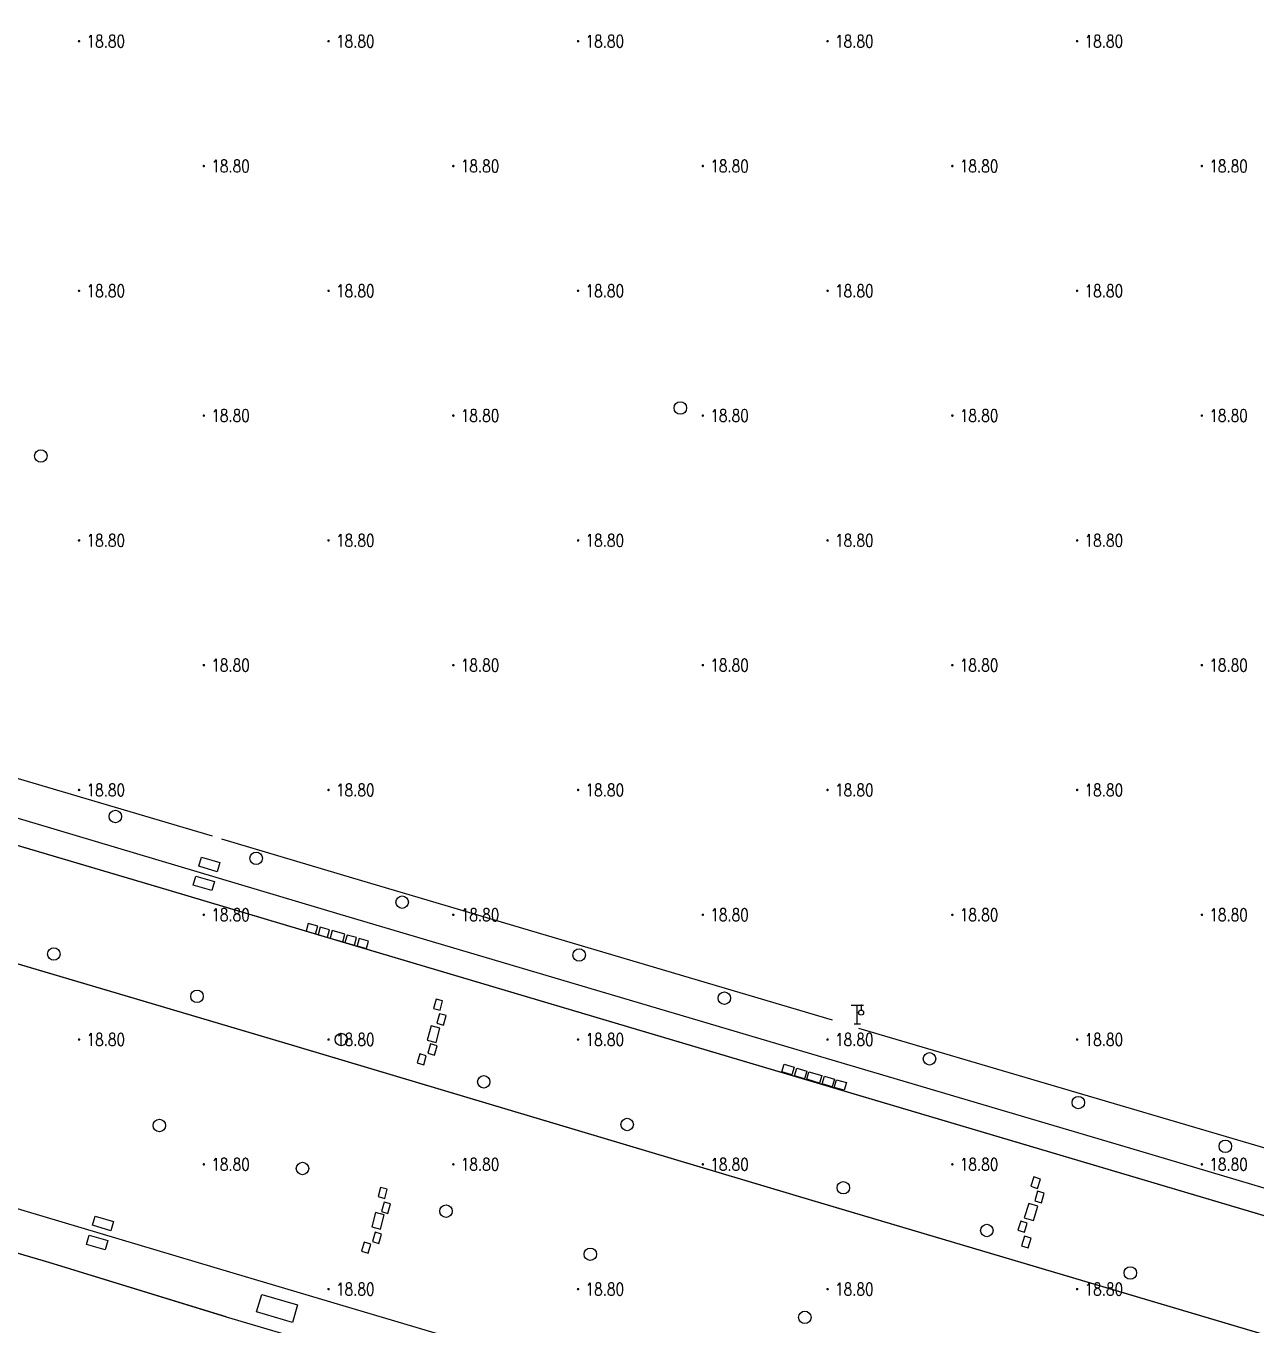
# Model space of a CAD drawing. Extents: x 404846 to 408477, y 3390929 to 3392894.
# Drawn here: x 406847.1 to 406945.7, y 3391371.4 to 3391475.6 of the extents above; entities that cross this region are included whole.
import ezdxf
from ezdxf.enums import TextEntityAlignment as Align

# ---------------------------------------------------------------- set-up
doc = ezdxf.new("R2010")
doc.units = 0
doc.header["$LTSCALE"] = 0.5
doc.header["$PDSIZE"] = 0.2
doc.layers.get('0').update_dxf_attribs({"linetype": 'CONTINUOUS'})
for name, color, linetype in [('3221', 6, 'CONTINUOUS'), ('DLSS', 4, 'CONTINUOUS'), ('FZTZ', 7, 'CONTINUOUS'), ('GCD', 1, 'CONTINUOUS'), ('GXYZ', 2, 'CONTINUOUS'), ('JMD', 6, 'CONTINUOUS'), ('SXSS', 5, 'CONTINUOUS')]:
    doc.layers.add(name, color=color, linetype=linetype)
doc.styles.add('HZ', font='rs.shx', dxfattribs={"width": 0.8, "bigfont": 'hztxt.shx'})
doc.linetypes.add('444', pattern='A,4.5,[145,AAA.SHX,S=1,R=0,X=0,Y=1],4.5,-0.5,[146,AAA.SHX,S=1,R=0,X=0,Y=0],-0.5', length=10)

# ---------------------------------------------------------------- blocks, each defined once
blk = doc.blocks.new('GC200')
at = {"linetype": 'Continuous', "const_width": 0.2, "flags": 128}
blk.add_lwpolyline([(-0.1, 0, 1), (0.1, 0, 1)], format="xyb", close=True, dxfattribs=at)
blk = doc.blocks.new('gc188')
blk.add_circle((0, 0), 1)
blk = doc.blocks.new('gc063')
for p, q in [((-1, 3), (1, 3)), ((0, 0), (0, 3)), ((0.6, 3), (0.6, 2.2)), ((-0.5, 0), (0.5, 0))]:
    blk.add_line(p, q)
blk.add_circle((0.6, 1.8), 0.4)
blk.add_point((0.6, 3))
blk.add_point((0.6, 3))

msp = doc.modelspace()

# ---------------------------------------------------------------- linework, layer by layer
at = {"layer": '3221', "color": 6}
for points in [[(406584.097, 3391489.908, 19.62), (406604.014, 3391484.031, 19.42), (406624.767, 3391477.855, 19.48), (406644.033, 3391472.106, 19.63), (406659.888, 3391467.389, 19.706), (406678.765, 3391461.849, 19.383), (406691.895, 3391457.986, 19.233), (406720.329, 3391449.543, 19.128), (406754.254, 3391439.446, 19.43), (406797.715, 3391426.578, 18.895), (406821.449, 3391419.528, 18.98), (406847.811, 3391411.724, 18.845), (406872.264, 3391404.431, 19.439)], [(406872.264, 3391404.431, 19.439), (406909.336, 3391393.439, 19.307), (406936.368, 3391385.462, 19.457), (406961.036, 3391378.109, 19.457), (406988.84, 3391369.862, 19.248), (407059.3, 3391348.999, 19.248), (407100.918, 3391336.712, 19.248), (407123.461, 3391330.016, 19.248), (407146.359, 3391323.236, 19.182), (407171.791, 3391315.703, 19.248), (407207.002, 3391305.308, 19.229)], [(406839.295, 3391382.958, 18.845), (406863.69, 3391375.682, 19.439)], [(406863.69, 3391375.682, 19.439), (406900.845, 3391364.665, 19.307), (406927.837, 3391356.7, 19.457), (406952.486, 3391349.353, 19.457), (406980.31, 3391341.101, 19.248), (407050.782, 3391320.234, 19.248), (407092.376, 3391307.953, 19.248)]]:
    msp.add_polyline3d(points, dxfattribs=at)
at = {"layer": 'DLSS', "linetype": 'Continuous', "flags": 128}
for points, elevation in [([(406520.163, 3391473.882), (406532.608, 3391470.206), (406552.531, 3391464.301), (406588.673, 3391453.626), (406602.837, 3391449.445), (406615.08, 3391445.785), (406632.663, 3391440.567), (406645.215, 3391436.862), (406659.233, 3391432.68), (406699.135, 3391420.896), (406724.858, 3391413.262), (406744.243, 3391407.536), (406801.138, 3391390.683), (406822.529, 3391384.265), (406848.898, 3391376.538), (406863.137, 3391372.168)], 19.657), ([(406863.137, 3391372.168), (406894.478, 3391362.918)], 19.564)]:
    msp.add_lwpolyline(points, dxfattribs=dict(at, elevation=elevation))
at = {"layer": 'DLSS', "linetype": 'Continuous', "const_width": 0.1, "flags": 128}
for points, elevation in [([(406803.712, 3391422.592), (406829.464, 3391414.951), (406858.303, 3391406.42)], 19.065), ([(406801.11, 3391413.838), (406826.886, 3391406.228), (406855.723, 3391397.698)], 19.065), ([(406858.303, 3391406.42), (406871.299, 3391402.545)], 19.09), ([(406871.299, 3391402.545), (406912.757, 3391390.234)], 19.223), ([(406855.723, 3391397.698), (406868.721, 3391393.845)], 19.09), ([(406868.721, 3391393.845), (406910.159, 3391381.476)], 19.223), ([(406912.757, 3391390.234), (406933.983, 3391383.939), (406949.257, 3391379.405), (406965.395, 3391374.62), (406978.117, 3391370.839), (406988.612, 3391367.755)], 19.223), ([(406910.159, 3391381.476), (406931.384, 3391375.181), (406946.659, 3391370.647), (406962.795, 3391365.862), (406975.526, 3391362.079), (406986.025, 3391359.013)], 19.223)]:
    msp.add_lwpolyline(points, dxfattribs=dict(at, elevation=elevation))
at = {"layer": 'FZTZ', "linetype": 'Continuous', "flags": 128}
for points, elevation in [([(406861.162, 3391408.995), (406862.641, 3391408.562), (406862.426, 3391407.829), (406860.948, 3391408.261), (406861.162, 3391408.995)], 19.235), ([(406860.724, 3391407.477), (406862.203, 3391407.045), (406861.988, 3391406.311), (406860.51, 3391406.744), (406860.724, 3391407.477)], 19.265), ([(406869.562, 3391403.066), (406870.321, 3391402.859), (406870.485, 3391403.462), (406869.727, 3391403.669), (406869.562, 3391403.066)], 19.365), ([(406870.514, 3391402.783), (406871.272, 3391402.577), (406871.436, 3391403.18), (406870.678, 3391403.386), (406870.514, 3391402.783)], 19.365), ([(406871.481, 3391402.503), (406872.508, 3391402.223), (406872.672, 3391402.826), (406871.645, 3391403.106), (406871.481, 3391402.503)], 19.365), ([(406872.672, 3391402.151), (406873.43, 3391401.944), (406873.595, 3391402.547), (406872.836, 3391402.754), (406872.672, 3391402.151)], 19.365), ([(406873.641, 3391401.877), (406874.399, 3391401.67), (406874.564, 3391402.273), (406873.805, 3391402.48), (406873.641, 3391401.877)], 19.365), ([(406880.307, 3391396.74), (406880.503, 3391397.477), (406879.975, 3391397.617), (406879.779, 3391396.88), (406880.307, 3391396.74)], 19.061), ([(406880.253, 3391396.448), (406880.037, 3391395.685), (406880.561, 3391395.537), (406880.777, 3391396.299), (406880.253, 3391396.448)], 19.061), ([(406879.569, 3391395.487), (406879.267, 3391394.339), (406879.97, 3391394.154), (406880.273, 3391395.302), (406879.569, 3391395.487)], 19.061), ([(406879.532, 3391394.026), (406879.319, 3391393.281), (406879.838, 3391393.132), (406880.051, 3391393.878), (406879.532, 3391394.026)], 19.061), ([(406878.662, 3391393.237), (406878.453, 3391392.505), (406878.982, 3391392.354), (406879.19, 3391393.086), (406878.662, 3391393.237)], 19.061), ([(406907.875, 3391392.394), (406908.67, 3391392.159), (406908.488, 3391391.546), (406907.693, 3391391.782), (406907.875, 3391392.394)], 19.159), ([(406908.896, 3391392.083), (406909.69, 3391391.848), (406909.509, 3391391.235), (406908.714, 3391391.471), (406908.896, 3391392.083)], 19.159), ([(406909.863, 3391391.806), (406910.904, 3391391.498), (406910.723, 3391390.885), (406909.682, 3391391.194), (406909.863, 3391391.806)], 19.159), ([(406911.105, 3391391.442), (406911.899, 3391391.206), (406911.718, 3391390.594), (406910.923, 3391390.83), (406911.105, 3391391.442)], 19.159), ([(406912.08, 3391391.163), (406912.874, 3391390.927), (406912.693, 3391390.315), (406911.898, 3391390.55), (406912.08, 3391391.163)], 19.159), ([(406875.858, 3391381.649), (406876.054, 3391382.386), (406875.526, 3391382.527), (406875.33, 3391381.79), (406875.858, 3391381.649)], 19.061), ([(406927.888, 3391383.374), (406927.65, 3391382.623), (406928.189, 3391382.452), (406928.427, 3391383.203), (406927.888, 3391383.374)], 19.291), ([(406875.804, 3391381.357), (406875.588, 3391380.595), (406876.112, 3391380.446), (406876.328, 3391381.209), (406875.804, 3391381.357)], 19.061), ([(406928.189, 3391382.219), (406927.967, 3391381.463), (406928.502, 3391381.307), (406928.723, 3391382.062), (406928.189, 3391382.219)], 19.291), ([(406875.124, 3391380.515), (406874.822, 3391379.366), (406875.525, 3391379.181), (406875.828, 3391380.329), (406875.124, 3391380.515)], 19.061), ([(406927.48, 3391381.244), (406927.127, 3391380.09), (406927.856, 3391379.867), (406928.209, 3391381.022), (406927.48, 3391381.244)], 19.291), ([(406852.644, 3391380.229), (406854.123, 3391379.797), (406853.908, 3391379.064), (406852.43, 3391379.496), (406852.644, 3391380.229)], 19.346), ([(406926.844, 3391379.836), (406926.619, 3391379.099), (406927.143, 3391378.939), (406927.368, 3391379.676), (406926.844, 3391379.836)], 19.291), ([(406852.18, 3391378.699), (406853.659, 3391378.266), (406853.444, 3391377.533), (406851.966, 3391377.966), (406852.18, 3391378.699)], 19.346), ([(406875.083, 3391378.936), (406874.87, 3391378.19), (406875.39, 3391378.042), (406875.603, 3391378.787), (406875.083, 3391378.936)], 19.061), ([(406927.136, 3391378.621), (406926.904, 3391377.859), (406927.436, 3391377.697), (406927.668, 3391378.458), (406927.136, 3391378.621)], 19.291), ([(406874.214, 3391378.146), (406874.005, 3391377.415), (406874.533, 3391377.264), (406874.742, 3391377.996), (406874.214, 3391378.146)], 19.061), ([(406865.999, 3391373.954), (406868.877, 3391373.109), (406868.466, 3391371.708), (406865.587, 3391372.553), (406865.999, 3391373.954)], 19.154)]:
    msp.add_lwpolyline(points, close=True, dxfattribs=dict(at, elevation=elevation))
at = {"layer": 'JMD', "linetype": '444', "flags": 128}
for points, elevation in [([(406833.262, 3391419.191), (406862.038, 3391410.71)], 21.278), ([(406862.782, 3391410.467), (406873.276, 3391407.345)], 21.282), ([(406873.276, 3391407.345), (406911.738, 3391395.973)], 21.124), ([(406913.844, 3391395.292), (406960.075, 3391381.665), (406988.749, 3391373.131)], 21.181)]:
    msp.add_lwpolyline(points, dxfattribs=dict(at, elevation=elevation))
at = {"layer": 'SXSS', "linetype": 'Continuous', "const_width": 0.1, "elevation": 19.657, "flags": 128}
msp.add_lwpolyline([(406863.137, 3391372.168), (406848.898, 3391376.538), (406822.529, 3391384.265), (406801.138, 3391390.683), (406744.243, 3391407.536), (406724.858, 3391413.262), (406699.135, 3391420.896), (406659.233, 3391432.68), (406645.215, 3391436.862), (406632.663, 3391440.567), (406615.08, 3391445.785), (406602.837, 3391449.445), (406588.673, 3391453.626), (406552.531, 3391464.301), (406532.608, 3391470.206), (406520.163, 3391473.882)], dxfattribs=at)

# ---------------------------------------------------------------- block references
at = {"layer": 'DLSS', "linetype": 'Continuous', "xscale": 0.5, "yscale": 0.5}
msp.add_blockref('gc063', (406913.739, 3391395.639, 19.21), dxfattribs=at)
at = {"layer": 'GCD', "linetype": 'Continuous'}
ref = msp.add_blockref('GC200', (406851.358, 3391474.379, 18.8), dxfattribs=dict(at, xscale=0.5, yscale=0.5, zscale=0.5))
ref.add_attrib('height', '18.80', dxfattribs={"linetype": 'Continuous', "height": 1, "style": 'HZ', "width": 0.8}).set_placement((406851.958, 3391474.379, 18.8), align=Align.MIDDLE_LEFT)
ref = msp.add_blockref('GC200', (406871.358, 3391474.379, 18.8), dxfattribs=dict(at, xscale=0.5, yscale=0.5, zscale=0.5))
ref.add_attrib('height', '18.80', dxfattribs={"linetype": 'Continuous', "height": 1, "style": 'HZ', "width": 0.8}).set_placement((406871.958, 3391474.379, 18.8), align=Align.MIDDLE_LEFT)
ref = msp.add_blockref('GC200', (406891.358, 3391474.379, 18.8), dxfattribs=dict(at, xscale=0.5, yscale=0.5, zscale=0.5))
ref.add_attrib('height', '18.80', dxfattribs={"linetype": 'Continuous', "height": 1, "style": 'HZ', "width": 0.8}).set_placement((406891.958, 3391474.379, 18.8), align=Align.MIDDLE_LEFT)
ref = msp.add_blockref('GC200', (406911.358, 3391474.379, 18.8), dxfattribs=dict(at, xscale=0.5, yscale=0.5, zscale=0.5))
ref.add_attrib('height', '18.80', dxfattribs={"linetype": 'Continuous', "height": 1, "style": 'HZ', "width": 0.8}).set_placement((406911.958, 3391474.379, 18.8), align=Align.MIDDLE_LEFT)
ref = msp.add_blockref('GC200', (406931.358, 3391474.379, 18.8), dxfattribs=dict(at, xscale=0.5, yscale=0.5, zscale=0.5))
ref.add_attrib('height', '18.80', dxfattribs={"linetype": 'Continuous', "height": 1, "style": 'HZ', "width": 0.8}).set_placement((406931.958, 3391474.379, 18.8), align=Align.MIDDLE_LEFT)
ref = msp.add_blockref('GC200', (406861.358, 3391464.379, 18.8), dxfattribs=dict(at, xscale=0.5, yscale=0.5, zscale=0.5))
ref.add_attrib('height', '18.80', dxfattribs={"linetype": 'Continuous', "height": 1, "style": 'HZ', "width": 0.8}).set_placement((406861.958, 3391464.379, 18.8), align=Align.MIDDLE_LEFT)
ref = msp.add_blockref('GC200', (406881.358, 3391464.379, 18.8), dxfattribs=dict(at, xscale=0.5, yscale=0.5, zscale=0.5))
ref.add_attrib('height', '18.80', dxfattribs={"linetype": 'Continuous', "height": 1, "style": 'HZ', "width": 0.8}).set_placement((406881.958, 3391464.379, 18.8), align=Align.MIDDLE_LEFT)
ref = msp.add_blockref('GC200', (406901.358, 3391464.379, 18.8), dxfattribs=dict(at, xscale=0.5, yscale=0.5, zscale=0.5))
ref.add_attrib('height', '18.80', dxfattribs={"linetype": 'Continuous', "height": 1, "style": 'HZ', "width": 0.8}).set_placement((406901.958, 3391464.379, 18.8), align=Align.MIDDLE_LEFT)
ref = msp.add_blockref('GC200', (406921.358, 3391464.379, 18.8), dxfattribs=dict(at, xscale=0.5, yscale=0.5, zscale=0.5))
ref.add_attrib('height', '18.80', dxfattribs={"linetype": 'Continuous', "height": 1, "style": 'HZ', "width": 0.8}).set_placement((406921.958, 3391464.379, 18.8), align=Align.MIDDLE_LEFT)
ref = msp.add_blockref('GC200', (406941.358, 3391464.379, 18.8), dxfattribs=dict(at, xscale=0.5, yscale=0.5, zscale=0.5))
ref.add_attrib('height', '18.80', dxfattribs={"linetype": 'Continuous', "height": 1, "style": 'HZ', "width": 0.8}).set_placement((406941.958, 3391464.379, 18.8), align=Align.MIDDLE_LEFT)
ref = msp.add_blockref('GC200', (406851.358, 3391454.379, 18.8), dxfattribs=dict(at, xscale=0.5, yscale=0.5, zscale=0.5))
ref.add_attrib('height', '18.80', dxfattribs={"linetype": 'Continuous', "height": 1, "style": 'HZ', "width": 0.8}).set_placement((406851.958, 3391454.379, 18.8), align=Align.MIDDLE_LEFT)
ref = msp.add_blockref('GC200', (406871.358, 3391454.379, 18.8), dxfattribs=dict(at, xscale=0.5, yscale=0.5, zscale=0.5))
ref.add_attrib('height', '18.80', dxfattribs={"linetype": 'Continuous', "height": 1, "style": 'HZ', "width": 0.8}).set_placement((406871.958, 3391454.379, 18.8), align=Align.MIDDLE_LEFT)
ref = msp.add_blockref('GC200', (406891.358, 3391454.379, 18.8), dxfattribs=dict(at, xscale=0.5, yscale=0.5, zscale=0.5))
ref.add_attrib('height', '18.80', dxfattribs={"linetype": 'Continuous', "height": 1, "style": 'HZ', "width": 0.8}).set_placement((406891.958, 3391454.379, 18.8), align=Align.MIDDLE_LEFT)
ref = msp.add_blockref('GC200', (406911.358, 3391454.379, 18.8), dxfattribs=dict(at, xscale=0.5, yscale=0.5, zscale=0.5))
ref.add_attrib('height', '18.80', dxfattribs={"linetype": 'Continuous', "height": 1, "style": 'HZ', "width": 0.8}).set_placement((406911.958, 3391454.379, 18.8), align=Align.MIDDLE_LEFT)
ref = msp.add_blockref('GC200', (406931.358, 3391454.379, 18.8), dxfattribs=dict(at, xscale=0.5, yscale=0.5, zscale=0.5))
ref.add_attrib('height', '18.80', dxfattribs={"linetype": 'Continuous', "height": 1, "style": 'HZ', "width": 0.8}).set_placement((406931.958, 3391454.379, 18.8), align=Align.MIDDLE_LEFT)
ref = msp.add_blockref('GC200', (406861.358, 3391444.379, 18.8), dxfattribs=dict(at, xscale=0.5, yscale=0.5, zscale=0.5))
ref.add_attrib('height', '18.80', dxfattribs={"linetype": 'Continuous', "height": 1, "style": 'HZ', "width": 0.8}).set_placement((406861.958, 3391444.379, 18.8), align=Align.MIDDLE_LEFT)
ref = msp.add_blockref('GC200', (406881.358, 3391444.379, 18.8), dxfattribs=dict(at, xscale=0.5, yscale=0.5, zscale=0.5))
ref.add_attrib('height', '18.80', dxfattribs={"linetype": 'Continuous', "height": 1, "style": 'HZ', "width": 0.8}).set_placement((406881.958, 3391444.379, 18.8), align=Align.MIDDLE_LEFT)
ref = msp.add_blockref('GC200', (406901.358, 3391444.379, 18.8), dxfattribs=dict(at, xscale=0.5, yscale=0.5, zscale=0.5))
ref.add_attrib('height', '18.80', dxfattribs={"linetype": 'Continuous', "height": 1, "style": 'HZ', "width": 0.8}).set_placement((406901.958, 3391444.379, 18.8), align=Align.MIDDLE_LEFT)
ref = msp.add_blockref('GC200', (406921.358, 3391444.379, 18.8), dxfattribs=dict(at, xscale=0.5, yscale=0.5, zscale=0.5))
ref.add_attrib('height', '18.80', dxfattribs={"linetype": 'Continuous', "height": 1, "style": 'HZ', "width": 0.8}).set_placement((406921.958, 3391444.379, 18.8), align=Align.MIDDLE_LEFT)
ref = msp.add_blockref('GC200', (406941.358, 3391444.379, 18.8), dxfattribs=dict(at, xscale=0.5, yscale=0.5, zscale=0.5))
ref.add_attrib('height', '18.80', dxfattribs={"linetype": 'Continuous', "height": 1, "style": 'HZ', "width": 0.8}).set_placement((406941.958, 3391444.379, 18.8), align=Align.MIDDLE_LEFT)
ref = msp.add_blockref('GC200', (406851.358, 3391434.379, 18.8), dxfattribs=dict(at, xscale=0.5, yscale=0.5, zscale=0.5))
ref.add_attrib('height', '18.80', dxfattribs={"linetype": 'Continuous', "height": 1, "style": 'HZ', "width": 0.8}).set_placement((406851.958, 3391434.379, 18.8), align=Align.MIDDLE_LEFT)
ref = msp.add_blockref('GC200', (406871.358, 3391434.379, 18.8), dxfattribs=dict(at, xscale=0.5, yscale=0.5, zscale=0.5))
ref.add_attrib('height', '18.80', dxfattribs={"linetype": 'Continuous', "height": 1, "style": 'HZ', "width": 0.8}).set_placement((406871.958, 3391434.379, 18.8), align=Align.MIDDLE_LEFT)
ref = msp.add_blockref('GC200', (406891.358, 3391434.379, 18.8), dxfattribs=dict(at, xscale=0.5, yscale=0.5, zscale=0.5))
ref.add_attrib('height', '18.80', dxfattribs={"linetype": 'Continuous', "height": 1, "style": 'HZ', "width": 0.8}).set_placement((406891.958, 3391434.379, 18.8), align=Align.MIDDLE_LEFT)
ref = msp.add_blockref('GC200', (406911.358, 3391434.379, 18.8), dxfattribs=dict(at, xscale=0.5, yscale=0.5, zscale=0.5))
ref.add_attrib('height', '18.80', dxfattribs={"linetype": 'Continuous', "height": 1, "style": 'HZ', "width": 0.8}).set_placement((406911.958, 3391434.379, 18.8), align=Align.MIDDLE_LEFT)
ref = msp.add_blockref('GC200', (406931.358, 3391434.379, 18.8), dxfattribs=dict(at, xscale=0.5, yscale=0.5, zscale=0.5))
ref.add_attrib('height', '18.80', dxfattribs={"linetype": 'Continuous', "height": 1, "style": 'HZ', "width": 0.8}).set_placement((406931.958, 3391434.379, 18.8), align=Align.MIDDLE_LEFT)
ref = msp.add_blockref('GC200', (406861.358, 3391424.379, 18.8), dxfattribs=dict(at, xscale=0.5, yscale=0.5, zscale=0.5))
ref.add_attrib('height', '18.80', dxfattribs={"linetype": 'Continuous', "height": 1, "style": 'HZ', "width": 0.8}).set_placement((406861.958, 3391424.379, 18.8), align=Align.MIDDLE_LEFT)
ref = msp.add_blockref('GC200', (406881.358, 3391424.379, 18.8), dxfattribs=dict(at, xscale=0.5, yscale=0.5, zscale=0.5))
ref.add_attrib('height', '18.80', dxfattribs={"linetype": 'Continuous', "height": 1, "style": 'HZ', "width": 0.8}).set_placement((406881.958, 3391424.379, 18.8), align=Align.MIDDLE_LEFT)
ref = msp.add_blockref('GC200', (406901.358, 3391424.379, 18.8), dxfattribs=dict(at, xscale=0.5, yscale=0.5, zscale=0.5))
ref.add_attrib('height', '18.80', dxfattribs={"linetype": 'Continuous', "height": 1, "style": 'HZ', "width": 0.8}).set_placement((406901.958, 3391424.379, 18.8), align=Align.MIDDLE_LEFT)
ref = msp.add_blockref('GC200', (406921.358, 3391424.379, 18.8), dxfattribs=dict(at, xscale=0.5, yscale=0.5, zscale=0.5))
ref.add_attrib('height', '18.80', dxfattribs={"linetype": 'Continuous', "height": 1, "style": 'HZ', "width": 0.8}).set_placement((406921.958, 3391424.379, 18.8), align=Align.MIDDLE_LEFT)
ref = msp.add_blockref('GC200', (406941.358, 3391424.379, 18.8), dxfattribs=dict(at, xscale=0.5, yscale=0.5, zscale=0.5))
ref.add_attrib('height', '18.80', dxfattribs={"linetype": 'Continuous', "height": 1, "style": 'HZ', "width": 0.8}).set_placement((406941.958, 3391424.379, 18.8), align=Align.MIDDLE_LEFT)
ref = msp.add_blockref('GC200', (406851.358, 3391414.379, 18.8), dxfattribs=dict(at, xscale=0.5, yscale=0.5, zscale=0.5))
ref.add_attrib('height', '18.80', dxfattribs={"linetype": 'Continuous', "height": 1, "style": 'HZ', "width": 0.8}).set_placement((406851.958, 3391414.379, 18.8), align=Align.MIDDLE_LEFT)
ref = msp.add_blockref('GC200', (406871.358, 3391414.379, 18.8), dxfattribs=dict(at, xscale=0.5, yscale=0.5, zscale=0.5))
ref.add_attrib('height', '18.80', dxfattribs={"linetype": 'Continuous', "height": 1, "style": 'HZ', "width": 0.8}).set_placement((406871.958, 3391414.379, 18.8), align=Align.MIDDLE_LEFT)
ref = msp.add_blockref('GC200', (406891.358, 3391414.379, 18.8), dxfattribs=dict(at, xscale=0.5, yscale=0.5, zscale=0.5))
ref.add_attrib('height', '18.80', dxfattribs={"linetype": 'Continuous', "height": 1, "style": 'HZ', "width": 0.8}).set_placement((406891.958, 3391414.379, 18.8), align=Align.MIDDLE_LEFT)
ref = msp.add_blockref('GC200', (406911.358, 3391414.379, 18.8), dxfattribs=dict(at, xscale=0.5, yscale=0.5, zscale=0.5))
ref.add_attrib('height', '18.80', dxfattribs={"linetype": 'Continuous', "height": 1, "style": 'HZ', "width": 0.8}).set_placement((406911.958, 3391414.379, 18.8), align=Align.MIDDLE_LEFT)
ref = msp.add_blockref('GC200', (406931.358, 3391414.379, 18.8), dxfattribs=dict(at, xscale=0.5, yscale=0.5, zscale=0.5))
ref.add_attrib('height', '18.80', dxfattribs={"linetype": 'Continuous', "height": 1, "style": 'HZ', "width": 0.8}).set_placement((406931.958, 3391414.379, 18.8), align=Align.MIDDLE_LEFT)
ref = msp.add_blockref('GC200', (406861.358, 3391404.379, 18.8), dxfattribs=dict(at, xscale=0.5, yscale=0.5, zscale=0.5))
ref.add_attrib('height', '18.80', dxfattribs={"linetype": 'Continuous', "height": 1, "style": 'HZ', "width": 0.8}).set_placement((406861.958, 3391404.379, 18.8), align=Align.MIDDLE_LEFT)
ref = msp.add_blockref('GC200', (406881.358, 3391404.379, 18.8), dxfattribs=dict(at, xscale=0.5, yscale=0.5, zscale=0.5))
ref.add_attrib('height', '18.80', dxfattribs={"linetype": 'Continuous', "height": 1, "style": 'HZ', "width": 0.8}).set_placement((406881.958, 3391404.379, 18.8), align=Align.MIDDLE_LEFT)
ref = msp.add_blockref('GC200', (406901.358, 3391404.379, 18.8), dxfattribs=dict(at, xscale=0.5, yscale=0.5, zscale=0.5))
ref.add_attrib('height', '18.80', dxfattribs={"linetype": 'Continuous', "height": 1, "style": 'HZ', "width": 0.8}).set_placement((406901.958, 3391404.379, 18.8), align=Align.MIDDLE_LEFT)
ref = msp.add_blockref('GC200', (406921.358, 3391404.379, 18.8), dxfattribs=dict(at, xscale=0.5, yscale=0.5, zscale=0.5))
ref.add_attrib('height', '18.80', dxfattribs={"linetype": 'Continuous', "height": 1, "style": 'HZ', "width": 0.8}).set_placement((406921.958, 3391404.379, 18.8), align=Align.MIDDLE_LEFT)
ref = msp.add_blockref('GC200', (406941.358, 3391404.379, 18.8), dxfattribs=dict(at, xscale=0.5, yscale=0.5, zscale=0.5))
ref.add_attrib('height', '18.80', dxfattribs={"linetype": 'Continuous', "height": 1, "style": 'HZ', "width": 0.8}).set_placement((406941.958, 3391404.379, 18.8), align=Align.MIDDLE_LEFT)
ref = msp.add_blockref('GC200', (406851.358, 3391394.379, 18.8), dxfattribs=dict(at, xscale=0.5, yscale=0.5, zscale=0.5))
ref.add_attrib('height', '18.80', dxfattribs={"linetype": 'Continuous', "height": 1, "style": 'HZ', "width": 0.8}).set_placement((406851.958, 3391394.379, 18.8), align=Align.MIDDLE_LEFT)
ref = msp.add_blockref('GC200', (406871.358, 3391394.379, 18.8), dxfattribs=dict(at, xscale=0.5, yscale=0.5, zscale=0.5))
ref.add_attrib('height', '18.80', dxfattribs={"linetype": 'Continuous', "height": 1, "style": 'HZ', "width": 0.8}).set_placement((406871.958, 3391394.379, 18.8), align=Align.MIDDLE_LEFT)
ref = msp.add_blockref('GC200', (406891.358, 3391394.379, 18.8), dxfattribs=dict(at, xscale=0.5, yscale=0.5, zscale=0.5))
ref.add_attrib('height', '18.80', dxfattribs={"linetype": 'Continuous', "height": 1, "style": 'HZ', "width": 0.8}).set_placement((406891.958, 3391394.379, 18.8), align=Align.MIDDLE_LEFT)
ref = msp.add_blockref('GC200', (406911.358, 3391394.379, 18.8), dxfattribs=dict(at, xscale=0.5, yscale=0.5, zscale=0.5))
ref.add_attrib('height', '18.80', dxfattribs={"linetype": 'Continuous', "height": 1, "style": 'HZ', "width": 0.8}).set_placement((406911.958, 3391394.379, 18.8), align=Align.MIDDLE_LEFT)
ref = msp.add_blockref('GC200', (406931.358, 3391394.379, 18.8), dxfattribs=dict(at, xscale=0.5, yscale=0.5, zscale=0.5))
ref.add_attrib('height', '18.80', dxfattribs={"linetype": 'Continuous', "height": 1, "style": 'HZ', "width": 0.8}).set_placement((406931.958, 3391394.379, 18.8), align=Align.MIDDLE_LEFT)
ref = msp.add_blockref('GC200', (406861.358, 3391384.379, 18.8), dxfattribs=dict(at, xscale=0.5, yscale=0.5, zscale=0.5))
ref.add_attrib('height', '18.80', dxfattribs={"linetype": 'Continuous', "height": 1, "style": 'HZ', "width": 0.8}).set_placement((406861.958, 3391384.379, 18.8), align=Align.MIDDLE_LEFT)
ref = msp.add_blockref('GC200', (406881.358, 3391384.379, 18.8), dxfattribs=dict(at, xscale=0.5, yscale=0.5, zscale=0.5))
ref.add_attrib('height', '18.80', dxfattribs={"linetype": 'Continuous', "height": 1, "style": 'HZ', "width": 0.8}).set_placement((406881.958, 3391384.379, 18.8), align=Align.MIDDLE_LEFT)
ref = msp.add_blockref('GC200', (406901.358, 3391384.379, 18.8), dxfattribs=dict(at, xscale=0.5, yscale=0.5, zscale=0.5))
ref.add_attrib('height', '18.80', dxfattribs={"linetype": 'Continuous', "height": 1, "style": 'HZ', "width": 0.8}).set_placement((406901.958, 3391384.379, 18.8), align=Align.MIDDLE_LEFT)
ref = msp.add_blockref('GC200', (406921.358, 3391384.379, 18.8), dxfattribs=dict(at, xscale=0.5, yscale=0.5, zscale=0.5))
ref.add_attrib('height', '18.80', dxfattribs={"linetype": 'Continuous', "height": 1, "style": 'HZ', "width": 0.8}).set_placement((406921.958, 3391384.379, 18.8), align=Align.MIDDLE_LEFT)
ref = msp.add_blockref('GC200', (406941.358, 3391384.379, 18.8), dxfattribs=dict(at, xscale=0.5, yscale=0.5, zscale=0.5))
ref.add_attrib('height', '18.80', dxfattribs={"linetype": 'Continuous', "height": 1, "style": 'HZ', "width": 0.8}).set_placement((406941.958, 3391384.379, 18.8), align=Align.MIDDLE_LEFT)
ref = msp.add_blockref('GC200', (406871.358, 3391374.379, 18.8), dxfattribs=dict(at, xscale=0.5, yscale=0.5, zscale=0.5))
ref.add_attrib('height', '18.80', dxfattribs={"linetype": 'Continuous', "height": 1, "style": 'HZ', "width": 0.8}).set_placement((406871.958, 3391374.379, 18.8), align=Align.MIDDLE_LEFT)
ref = msp.add_blockref('GC200', (406891.358, 3391374.379, 18.8), dxfattribs=dict(at, xscale=0.5, yscale=0.5, zscale=0.5))
ref.add_attrib('height', '18.80', dxfattribs={"linetype": 'Continuous', "height": 1, "style": 'HZ', "width": 0.8}).set_placement((406891.958, 3391374.379, 18.8), align=Align.MIDDLE_LEFT)
ref = msp.add_blockref('GC200', (406911.358, 3391374.379, 18.8), dxfattribs=dict(at, xscale=0.5, yscale=0.5, zscale=0.5))
ref.add_attrib('height', '18.80', dxfattribs={"linetype": 'Continuous', "height": 1, "style": 'HZ', "width": 0.8}).set_placement((406911.958, 3391374.379, 18.8), align=Align.MIDDLE_LEFT)
ref = msp.add_blockref('GC200', (406931.358, 3391374.379, 18.8), dxfattribs=dict(at, xscale=0.5, yscale=0.5, zscale=0.5))
ref.add_attrib('height', '18.80', dxfattribs={"linetype": 'Continuous', "height": 1, "style": 'HZ', "width": 0.8}).set_placement((406931.958, 3391374.379, 18.8), align=Align.MIDDLE_LEFT)
at = {"layer": 'GXYZ', "linetype": 'Continuous', "xscale": 0.5, "yscale": 0.5}
for p in [(406899.551, 3391444.992, 19.259), (406848.298, 3391441.144, 19.333), (406854.267, 3391412.249, 19.319), (406865.555, 3391408.902, 19.306), (406877.256, 3391405.387, 19.418), (406849.339, 3391401.235, 19.149), (406891.446, 3391401.149, 19.2), (406860.817, 3391397.838, 19.159), (406903.083, 3391397.699, 19.2), (406872.374, 3391394.387, 19.249), (406919.532, 3391392.837, 19.278), (406883.797, 3391390.987, 19.249), (406931.451, 3391389.329, 19.43), (406857.797, 3391387.489, 19.304), (406895.292, 3391387.572, 19.249), (406943.236, 3391385.825, 19.43), (406869.274, 3391384.048, 19.249), (406912.616, 3391382.503, 19.334), (406880.775, 3391380.627, 19.128), (406924.125, 3391379.074, 19.342), (406892.336, 3391377.175, 19.128), (406935.627, 3391375.678, 19.342), (406909.534, 3391372.113, 19.334)]:
    msp.add_blockref('gc188', p, dxfattribs=at)

doc.saveas('drawing.dxf')
